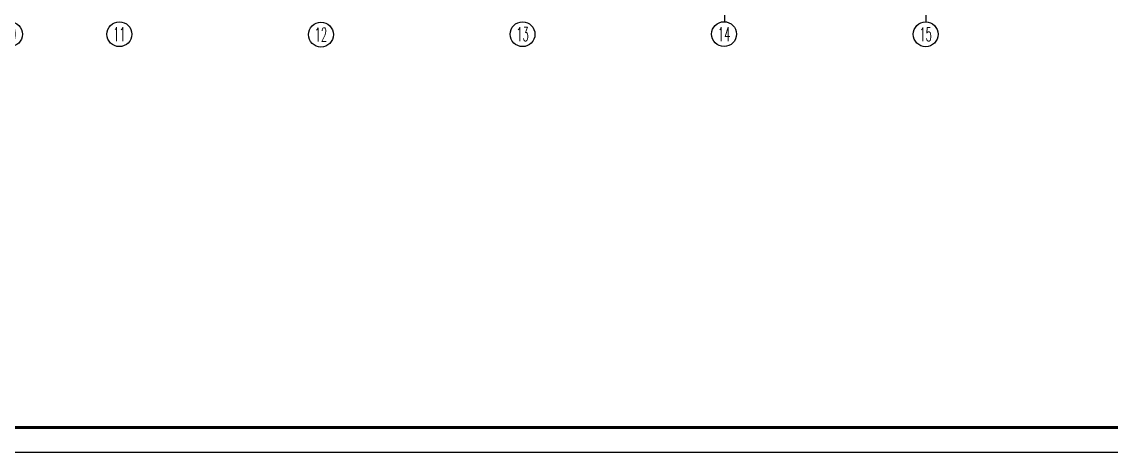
# Model space of a CAD drawing. Extents: x 824790 to 973415, y 4290613 to 4374713.
# Drawn here: x 904375 to 948153, y 4290613 to 4307924 of the extents above; entities that cross this region are included whole.
import ezdxf
from ezdxf.enums import TextEntityAlignment as Align

# ---------------------------------------------------------------- set-up
doc = ezdxf.new("R2010")
doc.units = 0
doc.header["$LTSCALE"] = 1000
doc.header["$MEASUREMENT"] = 0
doc.linetypes.add('ACAD_ISO08W100', pattern=[36, 24, -3, 6, -3])
doc.linetypes.add('DOTE', pattern=[2.42, 2, -0.2, 0.02, -0.2])
doc.layers.get('0').update_dxf_attribs({"color": 255, "linetype": 'CONTINUOUS'})
for name, color, linetype in [('A-AXIS', 3, 'CONTINUOUS'), ('A-AXIS-TEXT', 7, 'CONTINUOUS'), ('A_DIM_EX1', 171, 'CONTINUOUS'), ('AXIS_TEXT', 7, 'CONTINUOUS'), ('DOTE', 17, 'DOTE'), ('图框', 7, 'CONTINUOUS')]:
    doc.layers.add(name, color=color, linetype=linetype)
doc.styles.add('COMPLEX', font='COMPLEX')

# ---------------------------------------------------------------- blocks, each defined once
blk = doc.blocks.new('h-_AXISO')
blk.add_circle((0, 0), 0.5)
at = {"layer": 'A-AXIS-TEXT', "style": 'COMPLEX', "width": 1.041667}
blk.add_attdef('A', text='', height=0.56, dxfattribs=at).set_placement((-0.25, -0.28), (0.25, -0.28), align=Align.FIT)
blk = doc.blocks.new('h-轴号横')
at = {"layer": 'DOTE', "linetype": 'ACAD_ISO08W100'}
for p, q in [((-2507861, -1921498), (-2507861, -1925259)), ((-2499761, -1921498), (-2499761, -1925260))]:
    blk.add_line(p, q, dxfattribs=at)
at = {"layer": 'A-AXIS'}
ref = blk.add_blockref('h-_AXISO', (-2536574, -1925758), dxfattribs=dict(at, xscale=1000, yscale=1000, zscale=1000, rotation=180))
ref.add_attrib('A', '10', dxfattribs={"layer": 'AXIS_TEXT', "height": 560, "style": 'COMPLEX', "width": 0.646552}).set_placement((-2536824, -1926038), (-2536324, -1926038), align=Align.FIT)
ref = blk.add_blockref('h-_AXISO', (-2532174, -1925758), dxfattribs=dict(at, xscale=1000, yscale=1000, zscale=1000, rotation=180))
ref.add_attrib('A', '11', dxfattribs={"layer": 'AXIS_TEXT', "height": 560, "style": 'COMPLEX', "width": 0.78125}).set_placement((-2532424, -1926038), (-2531924, -1926038), align=Align.FIT)
ref = blk.add_blockref('h-_AXISO', (-2524074, -1925775), dxfattribs=dict(at, xscale=1000, yscale=1000, zscale=1000, rotation=180))
ref.add_attrib('A', '12', dxfattribs={"layer": 'AXIS_TEXT', "height": 560, "style": 'COMPLEX', "width": 0.646552}).set_placement((-2524324, -1926055), (-2523824, -1926055), align=Align.FIT)
ref = blk.add_blockref('h-_AXISO', (-2515974, -1925758), dxfattribs=dict(at, xscale=1000, yscale=1000, zscale=1000, rotation=180))
ref.add_attrib('A', '13', dxfattribs={"layer": 'AXIS_TEXT', "height": 560, "style": 'COMPLEX', "width": 0.646552}).set_placement((-2516224, -1926038), (-2515724, -1926038), align=Align.FIT)
ref = blk.add_blockref('h-_AXISO', (-2507874, -1925755), dxfattribs=dict(at, xscale=1000, yscale=1000, zscale=1000, rotation=180))
ref.add_attrib('A', '14', dxfattribs={"layer": 'AXIS_TEXT', "height": 560, "style": 'COMPLEX', "width": 0.604839}).set_placement((-2508124, -1926035), (-2507624, -1926035), align=Align.FIT)
ref = blk.add_blockref('h-_AXISO', (-2499774, -1925762), dxfattribs=dict(at, xscale=1000, yscale=1000, zscale=1000, rotation=180))
ref.add_attrib('A', '15', dxfattribs={"layer": 'AXIS_TEXT', "height": 560, "style": 'COMPLEX', "width": 0.646552}).set_placement((-2500024, -1926042), (-2499524, -1926042), align=Align.FIT)
blk = doc.blocks.new('h-wrt')
at = {"layer": 'A_DIM_EX1'}
blk.add_blockref('h-轴号横', (-168.1, 134757.2), dxfattribs=at)
blk = doc.blocks.new('h-1')
at = {"layer": '图框'}
blk.add_line((675.75, -441.7), (2162, -441.7), dxfattribs=at)
at = {"layer": '图框', "const_width": 1.2}
blk.add_lwpolyline([(2152, -431.7), (2152, 389.3), (700.75, 389.3), (700.75, -431.7)], close=True, dxfattribs=at)

msp = doc.modelspace()

# ---------------------------------------------------------------- block references
at = {"layer": 'DOTE'}
msp.add_blockref('h-wrt', (3440638.8, 6098424.3), dxfattribs=at)
at = {"layer": '图框', "xscale": 100, "yscale": 100, "zscale": 100}
msp.add_blockref('h-1', (757214.8, 4334782.9), dxfattribs=at)

doc.saveas('drawing.dxf')
